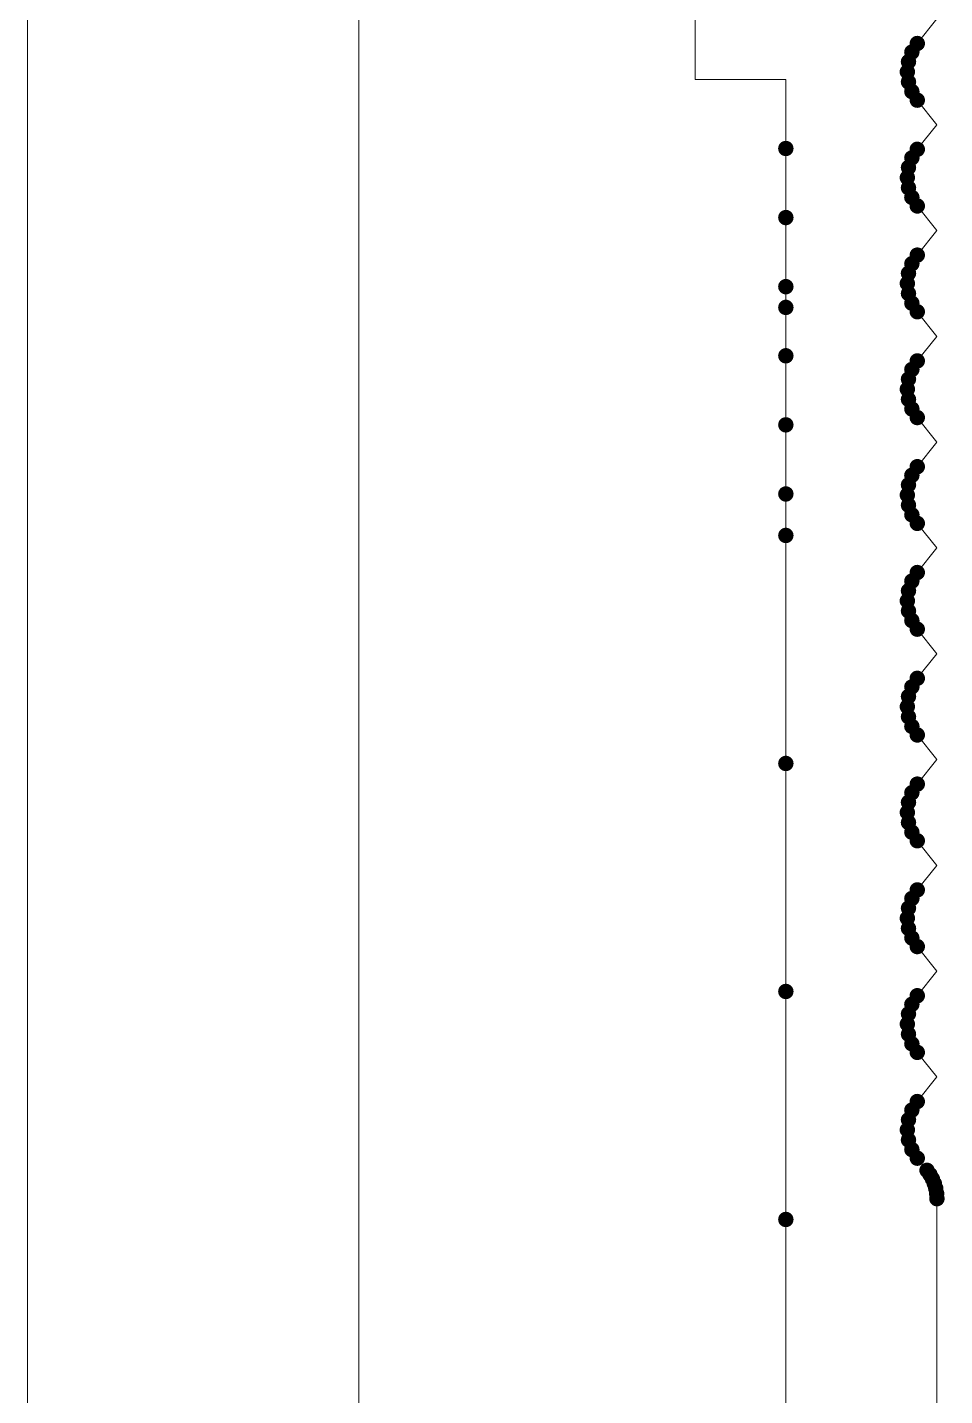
# Model space of a CAD drawing. Header units: millimetres. Extents: x 0 to 588, y 0 to 418.
# Drawn here: x 258.25 to 273.13, y 175.34 to 197.52 of the extents above; entities that cross this region are included whole.
import ezdxf

# ---------------------------------------------------------------- set-up
doc = ezdxf.new("R2010")
doc.units = ezdxf.units.MM

msp = doc.modelspace()

# ---------------------------------------------------------------- hatches: boundary and pattern name
h = msp.add_hatch(color=0)
edge = h.paths.add_edge_path()
edge.add_arc((272.596467, 197.118687), 0.125009, 0, 360)
h = msp.add_hatch(color=0)
edge = h.paths.add_edge_path()
edge.add_arc((272.684414, 197.258255), 0.125009, 0, 360)
h = msp.add_hatch(color=0)
edge = h.paths.add_edge_path()
edge.add_arc((272.541862, 196.96302), 0.125009, 0, 360)
h = msp.add_hatch(color=0)
edge = h.paths.add_edge_path()
edge.add_arc((272.523349, 196.799095), 0.125009, 0, 360)
h = msp.add_hatch(color=0)
edge = h.paths.add_edge_path()
edge.add_arc((272.541862, 196.63517), 0.125009, 0, 360)
h = msp.add_hatch(color=0)
edge = h.paths.add_edge_path()
edge.add_arc((272.596467, 196.479503), 0.125009, 0, 360)
h = msp.add_hatch(color=0)
edge = h.paths.add_edge_path()
edge.add_arc((272.684414, 196.339934), 0.125009, 0, 360)
h = msp.add_hatch(color=0)
edge = h.paths.add_edge_path()
edge.add_arc((272.684414, 196.339934), 0.125009, 0, 360)
h = msp.add_hatch(color=0)
edge = h.paths.add_edge_path()
edge.add_arc((270.553049, 195.556569), 0.125009, 0, 360)
h = msp.add_hatch(color=0)
edge = h.paths.add_edge_path()
edge.add_arc((272.684414, 195.54322), 0.125009, 0, 360)
h = msp.add_hatch(color=0)
edge = h.paths.add_edge_path()
edge.add_arc((272.596467, 195.403651), 0.125009, 0, 360)
h = msp.add_hatch(color=0)
edge = h.paths.add_edge_path()
edge.add_arc((272.523349, 195.084059), 0.125009, 0, 360)
h = msp.add_hatch(color=0)
edge = h.paths.add_edge_path()
edge.add_arc((272.541862, 195.247984), 0.125009, 0, 360)
h = msp.add_hatch(color=0)
edge = h.paths.add_edge_path()
edge.add_arc((272.541862, 194.920135), 0.125009, 0, 360)
h = msp.add_hatch(color=0)
edge = h.paths.add_edge_path()
edge.add_arc((272.596467, 194.764468), 0.125009, 0, 360)
h = msp.add_hatch(color=0)
edge = h.paths.add_edge_path()
edge.add_arc((272.684414, 194.624899), 0.125009, 0, 360)
h = msp.add_hatch(color=0)
edge = h.paths.add_edge_path()
edge.add_arc((272.684414, 194.624899), 0.125009, 0, 360)
h = msp.add_hatch(color=0)
edge = h.paths.add_edge_path()
edge.add_arc((270.553049, 194.436546), 0.125009, 0, 360)
h = msp.add_hatch(color=0)
edge = h.paths.add_edge_path()
edge.add_arc((272.684414, 193.828185), 0.125009, 0, 360)
h = msp.add_hatch(color=0)
edge = h.paths.add_edge_path()
edge.add_arc((272.541862, 193.532949), 0.125009, 0, 360)
h = msp.add_hatch(color=0)
edge = h.paths.add_edge_path()
edge.add_arc((272.596467, 193.688616), 0.125009, 0, 360)
h = msp.add_hatch(color=0)
edge = h.paths.add_edge_path()
edge.add_arc((270.553049, 193.316523), 0.125009, 0, 360)
h = msp.add_hatch(color=0)
edge = h.paths.add_edge_path()
edge.add_arc((272.523349, 193.369024), 0.125009, 0, 360)
h = msp.add_hatch(color=0)
edge = h.paths.add_edge_path()
edge.add_arc((272.541862, 193.205099), 0.125009, 0, 360)
h = msp.add_hatch(color=0)
edge = h.paths.add_edge_path()
edge.add_arc((270.553049, 192.980516), 0.125009, 0, 360)
h = msp.add_hatch(color=0)
edge = h.paths.add_edge_path()
edge.add_arc((272.596467, 193.049432), 0.125009, 0, 360)
h = msp.add_hatch(color=0)
edge = h.paths.add_edge_path()
edge.add_arc((272.684414, 192.909864), 0.125009, 0, 360)
h = msp.add_hatch(color=0)
edge = h.paths.add_edge_path()
edge.add_arc((272.684414, 192.909864), 0.125009, 0, 360)
h = msp.add_hatch(color=0)
edge = h.paths.add_edge_path()
edge.add_arc((270.553049, 192.1965), 0.125009, 0, 360)
h = msp.add_hatch(color=0)
edge = h.paths.add_edge_path()
edge.add_arc((272.596467, 191.973581), 0.125009, 0, 360)
h = msp.add_hatch(color=0)
edge = h.paths.add_edge_path()
edge.add_arc((272.684414, 192.113149), 0.125009, 0, 360)
h = msp.add_hatch(color=0)
edge = h.paths.add_edge_path()
edge.add_arc((272.541862, 191.817914), 0.125009, 0, 360)
h = msp.add_hatch(color=0)
edge = h.paths.add_edge_path()
edge.add_arc((272.523349, 191.653989), 0.125009, 0, 360)
h = msp.add_hatch(color=0)
edge = h.paths.add_edge_path()
edge.add_arc((272.541862, 191.490064), 0.125009, 0, 360)
h = msp.add_hatch(color=0)
edge = h.paths.add_edge_path()
edge.add_arc((272.596467, 191.334397), 0.125009, 0, 360)
h = msp.add_hatch(color=0)
edge = h.paths.add_edge_path()
edge.add_arc((270.553049, 191.076477), 0.125009, 0, 360)
h = msp.add_hatch(color=0)
edge = h.paths.add_edge_path()
edge.add_arc((272.684414, 191.194828), 0.125009, 0, 360)
h = msp.add_hatch(color=0)
edge = h.paths.add_edge_path()
edge.add_arc((272.684414, 191.194828), 0.125009, 0, 360)
h = msp.add_hatch(color=0)
edge = h.paths.add_edge_path()
edge.add_arc((272.684414, 190.398114), 0.125009, 0, 360)
h = msp.add_hatch(color=0)
edge = h.paths.add_edge_path()
edge.add_arc((272.596467, 190.258545), 0.125009, 0, 360)
h = msp.add_hatch(color=0)
edge = h.paths.add_edge_path()
edge.add_arc((270.553049, 189.956454), 0.125009, 0, 360)
h = msp.add_hatch(color=0)
edge = h.paths.add_edge_path()
edge.add_arc((272.541862, 190.102878), 0.125009, 0, 360)
h = msp.add_hatch(color=0)
edge = h.paths.add_edge_path()
edge.add_arc((272.523349, 189.938954), 0.125009, 0, 360)
h = msp.add_hatch(color=0)
edge = h.paths.add_edge_path()
edge.add_arc((272.541862, 189.775029), 0.125009, 0, 360)
h = msp.add_hatch(color=0)
edge = h.paths.add_edge_path()
edge.add_arc((272.596467, 189.619362), 0.125009, 0, 360)
h = msp.add_hatch(color=0)
edge = h.paths.add_edge_path()
edge.add_arc((272.684414, 189.479793), 0.125009, 0, 360)
h = msp.add_hatch(color=0)
edge = h.paths.add_edge_path()
edge.add_arc((272.684414, 189.479793), 0.125009, 0, 360)
h = msp.add_hatch(color=0)
edge = h.paths.add_edge_path()
edge.add_arc((270.553049, 189.28444), 0.125009, 0, 360)
h = msp.add_hatch(color=0)
edge = h.paths.add_edge_path()
edge.add_arc((272.684414, 188.683078), 0.125009, 0, 360)
h = msp.add_hatch(color=0)
edge = h.paths.add_edge_path()
edge.add_arc((272.596467, 188.54351), 0.125009, 0, 360)
h = msp.add_hatch(color=0)
edge = h.paths.add_edge_path()
edge.add_arc((272.523349, 188.223918), 0.125009, 0, 360)
h = msp.add_hatch(color=0)
edge = h.paths.add_edge_path()
edge.add_arc((272.541862, 188.387843), 0.125009, 0, 360)
h = msp.add_hatch(color=0)
edge = h.paths.add_edge_path()
edge.add_arc((272.541862, 188.059993), 0.125009, 0, 360)
h = msp.add_hatch(color=0)
edge = h.paths.add_edge_path()
edge.add_arc((272.596467, 187.904326), 0.125009, 0, 360)
h = msp.add_hatch(color=0)
edge = h.paths.add_edge_path()
edge.add_arc((272.684414, 187.764758), 0.125009, 0, 360)
h = msp.add_hatch(color=0)
edge = h.paths.add_edge_path()
edge.add_arc((272.684414, 187.764758), 0.125009, 0, 360)
h = msp.add_hatch(color=0)
edge = h.paths.add_edge_path()
edge.add_arc((272.684414, 186.968043), 0.125009, 0, 360)
h = msp.add_hatch(color=0)
edge = h.paths.add_edge_path()
edge.add_arc((272.541862, 186.672807), 0.125009, 0, 360)
h = msp.add_hatch(color=0)
edge = h.paths.add_edge_path()
edge.add_arc((272.596467, 186.828474), 0.125009, 0, 360)
h = msp.add_hatch(color=0)
edge = h.paths.add_edge_path()
edge.add_arc((272.523349, 186.508882), 0.125009, 0, 360)
h = msp.add_hatch(color=0)
edge = h.paths.add_edge_path()
edge.add_arc((272.541862, 186.344958), 0.125009, 0, 360)
h = msp.add_hatch(color=0)
edge = h.paths.add_edge_path()
edge.add_arc((272.596467, 186.189291), 0.125009, 0, 360)
h = msp.add_hatch(color=0)
edge = h.paths.add_edge_path()
edge.add_arc((272.684414, 186.049722), 0.125009, 0, 360)
h = msp.add_hatch(color=0)
edge = h.paths.add_edge_path()
edge.add_arc((272.684414, 186.049722), 0.125009, 0, 360)
h = msp.add_hatch(color=0)
edge = h.paths.add_edge_path()
edge.add_arc((270.553049, 185.588364), 0.125009, 0, 360)
h = msp.add_hatch(color=0)
edge = h.paths.add_edge_path()
edge.add_arc((272.596467, 185.113439), 0.125009, 0, 360)
h = msp.add_hatch(color=0)
edge = h.paths.add_edge_path()
edge.add_arc((272.684414, 185.253007), 0.125009, 0, 360)
h = msp.add_hatch(color=0)
edge = h.paths.add_edge_path()
edge.add_arc((272.541862, 184.957772), 0.125009, 0, 360)
h = msp.add_hatch(color=0)
edge = h.paths.add_edge_path()
edge.add_arc((272.523349, 184.793847), 0.125009, 0, 360)
h = msp.add_hatch(color=0)
edge = h.paths.add_edge_path()
edge.add_arc((272.541862, 184.629922), 0.125009, 0, 360)
h = msp.add_hatch(color=0)
edge = h.paths.add_edge_path()
edge.add_arc((272.596467, 184.474255), 0.125009, 0, 360)
h = msp.add_hatch(color=0)
edge = h.paths.add_edge_path()
edge.add_arc((272.684414, 184.334687), 0.125009, 0, 360)
h = msp.add_hatch(color=0)
edge = h.paths.add_edge_path()
edge.add_arc((272.684414, 184.334687), 0.125009, 0, 360)
h = msp.add_hatch(color=0)
edge = h.paths.add_edge_path()
edge.add_arc((272.684414, 183.537972), 0.125009, 0, 360)
h = msp.add_hatch(color=0)
edge = h.paths.add_edge_path()
edge.add_arc((272.596467, 183.398404), 0.125009, 0, 360)
h = msp.add_hatch(color=0)
edge = h.paths.add_edge_path()
edge.add_arc((272.523349, 183.078812), 0.125009, 0, 360)
h = msp.add_hatch(color=0)
edge = h.paths.add_edge_path()
edge.add_arc((272.541862, 183.242736), 0.125009, 0, 360)
h = msp.add_hatch(color=0)
edge = h.paths.add_edge_path()
edge.add_arc((272.541862, 182.914887), 0.125009, 0, 360)
h = msp.add_hatch(color=0)
edge = h.paths.add_edge_path()
edge.add_arc((272.596467, 182.75922), 0.125009, 0, 360)
h = msp.add_hatch(color=0)
edge = h.paths.add_edge_path()
edge.add_arc((272.684414, 182.619651), 0.125009, 0, 360)
h = msp.add_hatch(color=0)
edge = h.paths.add_edge_path()
edge.add_arc((272.684414, 182.619651), 0.125009, 0, 360)
h = msp.add_hatch(color=0)
edge = h.paths.add_edge_path()
edge.add_arc((270.553049, 181.892287), 0.125009, 0, 360)
h = msp.add_hatch(color=0)
edge = h.paths.add_edge_path()
edge.add_arc((272.684414, 181.822937), 0.125009, 0, 360)
h = msp.add_hatch(color=0)
edge = h.paths.add_edge_path()
edge.add_arc((272.541862, 181.527701), 0.125009, 0, 360)
h = msp.add_hatch(color=0)
edge = h.paths.add_edge_path()
edge.add_arc((272.596467, 181.683368), 0.125009, 0, 360)
h = msp.add_hatch(color=0)
edge = h.paths.add_edge_path()
edge.add_arc((272.523349, 181.363776), 0.125009, 0, 360)
h = msp.add_hatch(color=0)
edge = h.paths.add_edge_path()
edge.add_arc((272.541862, 181.199852), 0.125009, 0, 360)
h = msp.add_hatch(color=0)
edge = h.paths.add_edge_path()
edge.add_arc((272.596467, 181.044184), 0.125009, 0, 360)
h = msp.add_hatch(color=0)
edge = h.paths.add_edge_path()
edge.add_arc((272.684414, 180.904616), 0.125009, 0, 360)
h = msp.add_hatch(color=0)
edge = h.paths.add_edge_path()
edge.add_arc((272.684414, 180.904616), 0.125009, 0, 360)
h = msp.add_hatch(color=0)
edge = h.paths.add_edge_path()
edge.add_arc((272.684414, 180.107902), 0.125009, 0, 360)
h = msp.add_hatch(color=0)
edge = h.paths.add_edge_path()
edge.add_arc((272.541862, 179.812666), 0.125009, 0, 360)
h = msp.add_hatch(color=0)
edge = h.paths.add_edge_path()
edge.add_arc((272.596467, 179.968333), 0.125009, 0, 360)
h = msp.add_hatch(color=0)
edge = h.paths.add_edge_path()
edge.add_arc((272.523349, 179.648741), 0.125009, 0, 360)
h = msp.add_hatch(color=0)
edge = h.paths.add_edge_path()
edge.add_arc((272.541862, 179.484816), 0.125009, 0, 360)
h = msp.add_hatch(color=0)
edge = h.paths.add_edge_path()
edge.add_arc((272.596467, 179.329149), 0.125009, 0, 360)
h = msp.add_hatch(color=0)
edge = h.paths.add_edge_path()
edge.add_arc((272.684414, 179.189581), 0.125009, 0, 360)
h = msp.add_hatch(color=0)
edge = h.paths.add_edge_path()
edge.add_arc((272.684414, 179.189581), 0.125009, 0, 360)
h = msp.add_hatch(color=0)
edge = h.paths.add_edge_path()
edge.add_arc((272.842035, 178.992554), 0.125009, 0, 360)
h = msp.add_hatch(color=0)
edge = h.paths.add_edge_path()
edge.add_arc((272.842035, 178.992554), 0.125009, 0, 360)
h = msp.add_hatch(color=0)
edge = h.paths.add_edge_path()
edge.add_arc((272.889937, 178.925245), 0.125009, 0, 360)
h = msp.add_hatch(color=0)
edge = h.paths.add_edge_path()
edge.add_arc((272.929982, 178.852986), 0.125009, 0, 360)
h = msp.add_hatch(color=0)
edge = h.paths.add_edge_path()
edge.add_arc((272.961666, 178.776689), 0.125009, 0, 360)
h = msp.add_hatch(color=0)
edge = h.paths.add_edge_path()
edge.add_arc((272.984588, 178.697318), 0.125009, 0, 360)
h = msp.add_hatch(color=0)
edge = h.paths.add_edge_path()
edge.add_arc((272.998457, 178.615877), 0.125009, 0, 360)
h = msp.add_hatch(color=0)
edge = h.paths.add_edge_path()
edge.add_arc((273.0031, 178.533394), 0.125009, 0, 360)
h = msp.add_hatch(color=0)
edge = h.paths.add_edge_path()
edge.add_arc((270.553049, 178.196211), 0.125009, 0, 360)

# ---------------------------------------------------------------- linework, layer by layer
at = {"color": 1, "lineweight": 0}
for points in [[(263.629122, 168.255988), (263.629122, 230.109148)], [(258.253796, 165.707936), (258.253796, 227.669986)]]:
    msp.add_lwpolyline(points, dxfattribs=at)
at = {"color": 0, "lineweight": 0}
for points in [[(269.083019, 196.676575), (269.083019, 203.536716)], [(273.0031, 197.656595), (272.684414, 197.258238)], [(270.553049, 196.676575), (269.083019, 196.676575)], [(270.553049, 170.804041), (270.553049, 196.676575)], [(272.684414, 196.339917), (273.0031, 195.941559)], [(273.0031, 195.941559), (272.684414, 195.543202)], [(272.684414, 194.624882), (273.0031, 194.226524)], [(273.0031, 194.226524), (272.684414, 193.828167)], [(272.684414, 192.909846), (273.0031, 192.511489)], [(273.0031, 192.511489), (272.684414, 192.113131)], [(272.684414, 191.194811), (273.0031, 190.796453)], [(273.0031, 190.796453), (272.684414, 190.398096)], [(272.684414, 189.479775), (273.0031, 189.081418)], [(273.0031, 189.081418), (272.684414, 188.683061)], [(272.684414, 187.76474), (273.0031, 187.366383)], [(273.0031, 187.366383), (272.684414, 186.968025)], [(272.684414, 186.049704), (273.0031, 185.651347)], [(273.0031, 185.651347), (272.684414, 185.25299)], [(272.684414, 184.334669), (273.0031, 183.936312)], [(273.0031, 183.936312), (272.684414, 183.537955)], [(272.684414, 182.619634), (273.0031, 182.221276)], [(273.0031, 182.221276), (272.684414, 181.822919)], [(272.684414, 180.904598), (273.0031, 180.506241)], [(273.0031, 180.506241), (272.684414, 180.107884)], [(272.684414, 179.189563), (272.842035, 178.992537)], [(273.0031, 178.533376), (273.0031, 163.355887)]]:
    msp.add_lwpolyline(points, close=True, dxfattribs=at)
for points in [[(269.083019, 196.676575), (269.083019, 203.536716)], [(269.083019, 203.536716), (269.083019, 196.676575)], [(273.0031, 197.656595), (272.684414, 197.258238)], [(273.0031, 197.656595), (272.684414, 197.258238)], [(272.684414, 197.258238), (272.613948, 197.152717), (272.563616, 197.039251), (272.533416, 196.920488), (272.523349, 196.799077), (272.533416, 196.677666), (272.563616, 196.558904), (272.613948, 196.445438), (272.684414, 196.339917)], [(272.684414, 197.258238), (272.613948, 197.152717), (272.563616, 197.039251), (272.533416, 196.920488), (272.523349, 196.799077), (272.533416, 196.677666), (272.563616, 196.558904), (272.613948, 196.445438), (272.684414, 196.339917)], [(272.684414, 197.258238), (272.613948, 197.152717), (272.563616, 197.039251), (272.533416, 196.920488), (272.523349, 196.799077), (272.533416, 196.677666), (272.563616, 196.558904), (272.613948, 196.445438), (272.684414, 196.339917)], [(272.684414, 197.258238), (272.613948, 197.152717), (272.563616, 197.039251), (272.533416, 196.920488), (272.523349, 196.799077), (272.533416, 196.677666), (272.563616, 196.558904), (272.613948, 196.445438), (272.684414, 196.339917)], [(272.684414, 197.258238), (272.613948, 197.152717), (272.563616, 197.039251), (272.533416, 196.920488), (272.523349, 196.799077), (272.533416, 196.677666), (272.563616, 196.558904), (272.613948, 196.445438), (272.684414, 196.339917)], [(272.684414, 197.258238), (272.613948, 197.152717), (272.563616, 197.039251), (272.533416, 196.920488), (272.523349, 196.799077), (272.533416, 196.677666), (272.563616, 196.558904), (272.613948, 196.445438), (272.684414, 196.339917)], [(272.684414, 197.258238), (272.613948, 197.152717), (272.563616, 197.039251), (272.533416, 196.920488), (272.523349, 196.799077), (272.533416, 196.677666), (272.563616, 196.558904), (272.613948, 196.445438), (272.684414, 196.339917)], [(272.684414, 197.258238), (272.613948, 197.152717), (272.563616, 197.039251), (272.533416, 196.920488), (272.523349, 196.799077), (272.533416, 196.677666), (272.563616, 196.558904), (272.613948, 196.445438), (272.684414, 196.339917)], [(272.684414, 197.258238), (272.613948, 197.152717), (272.563616, 197.039251), (272.533416, 196.920488), (272.523349, 196.799077), (272.533416, 196.677666), (272.563616, 196.558904), (272.613948, 196.445438), (272.684414, 196.339917)], [(272.684414, 197.258238), (272.613948, 197.152717), (272.563616, 197.039251), (272.533416, 196.920488), (272.523349, 196.799077), (272.533416, 196.677666), (272.563616, 196.558904), (272.613948, 196.445438), (272.684414, 196.339917)], [(270.553049, 196.676575), (269.083019, 196.676575)], [(269.083019, 196.676575), (270.553049, 196.676575)], [(270.553049, 170.804041), (270.553049, 196.676575)], [(270.553049, 196.676575), (270.553049, 170.804041)], [(270.553049, 196.676575), (270.553049, 170.804041)], [(270.553049, 196.676575), (270.553049, 170.804041)], [(270.553049, 196.676575), (270.553049, 170.804041)], [(270.553049, 196.676575), (270.553049, 170.804041)], [(270.553049, 196.676575), (270.553049, 170.804041)], [(270.553049, 196.676575), (270.553049, 170.804041), (270.553049, 196.676575), (270.553049, 170.804041)], [(270.553049, 196.676575), (270.553049, 188.836413)], [(270.553049, 196.676575), (270.553049, 188.836413)], [(270.553049, 196.676575), (270.553049, 188.836413)], [(270.553049, 196.676575), (270.553049, 188.836413)], [(270.553049, 196.676575), (270.553049, 188.836413)], [(270.553049, 196.676575), (270.553049, 188.836413), (270.553049, 196.676575), (270.553049, 188.836413)], [(272.684414, 196.339917), (273.0031, 195.941559)], [(272.684414, 196.339917), (273.0031, 195.941559)], [(273.0031, 195.941559), (272.684414, 195.543202)], [(273.0031, 195.941559), (272.684414, 195.543202)], [(272.684414, 195.543202), (272.613948, 195.437681), (272.563616, 195.324216), (272.533416, 195.205453), (272.523349, 195.084042), (272.533416, 194.962631), (272.563616, 194.843868), (272.613948, 194.730402), (272.684414, 194.624882)], [(272.684414, 195.543202), (272.613948, 195.437681), (272.563616, 195.324216), (272.533416, 195.205453), (272.523349, 195.084042), (272.533416, 194.962631), (272.563616, 194.843868), (272.613948, 194.730402), (272.684414, 194.624882)], [(272.684414, 195.543202), (272.613948, 195.437681), (272.563616, 195.324216), (272.533416, 195.205453), (272.523349, 195.084042), (272.533416, 194.962631), (272.563616, 194.843868), (272.613948, 194.730402), (272.684414, 194.624882)], [(272.684414, 195.543202), (272.613948, 195.437681), (272.563616, 195.324216), (272.533416, 195.205453), (272.523349, 195.084042), (272.533416, 194.962631), (272.563616, 194.843868), (272.613948, 194.730402), (272.684414, 194.624882)], [(272.684414, 195.543202), (272.613948, 195.437681), (272.563616, 195.324216), (272.533416, 195.205453), (272.523349, 195.084042), (272.533416, 194.962631), (272.563616, 194.843868), (272.613948, 194.730402), (272.684414, 194.624882)], [(272.684414, 195.543202), (272.613948, 195.437681), (272.563616, 195.324216), (272.533416, 195.205453), (272.523349, 195.084042), (272.533416, 194.962631), (272.563616, 194.843868), (272.613948, 194.730402), (272.684414, 194.624882)], [(272.684414, 195.543202), (272.613948, 195.437681), (272.563616, 195.324216), (272.533416, 195.205453), (272.523349, 195.084042), (272.533416, 194.962631), (272.563616, 194.843868), (272.613948, 194.730402), (272.684414, 194.624882)], [(272.684414, 195.543202), (272.613948, 195.437681), (272.563616, 195.324216), (272.533416, 195.205453), (272.523349, 195.084042), (272.533416, 194.962631), (272.563616, 194.843868), (272.613948, 194.730402), (272.684414, 194.624882)], [(272.684414, 195.543202), (272.613948, 195.437681), (272.563616, 195.324216), (272.533416, 195.205453), (272.523349, 195.084042), (272.533416, 194.962631), (272.563616, 194.843868), (272.613948, 194.730402), (272.684414, 194.624882)], [(272.684414, 195.543202), (272.613948, 195.437681), (272.563616, 195.324216), (272.533416, 195.205453), (272.523349, 195.084042), (272.533416, 194.962631), (272.563616, 194.843868), (272.613948, 194.730402), (272.684414, 194.624882)], [(272.684414, 194.624882), (273.0031, 194.226524)], [(272.684414, 194.624882), (273.0031, 194.226524)], [(273.0031, 194.226524), (272.684414, 193.828167)], [(273.0031, 194.226524), (272.684414, 193.828167)], [(272.684414, 193.828167), (272.613948, 193.722646), (272.563616, 193.60918), (272.533416, 193.490418), (272.523349, 193.369007), (272.533416, 193.247596), (272.563616, 193.128833), (272.613948, 193.015367), (272.684414, 192.909846)], [(272.684414, 193.828167), (272.613948, 193.722646), (272.563616, 193.60918), (272.533416, 193.490418), (272.523349, 193.369007), (272.533416, 193.247596), (272.563616, 193.128833), (272.613948, 193.015367), (272.684414, 192.909846)], [(272.684414, 193.828167), (272.613948, 193.722646), (272.563616, 193.60918), (272.533416, 193.490418), (272.523349, 193.369007), (272.533416, 193.247596), (272.563616, 193.128833), (272.613948, 193.015367), (272.684414, 192.909846)], [(272.684414, 193.828167), (272.613948, 193.722646), (272.563616, 193.60918), (272.533416, 193.490418), (272.523349, 193.369007), (272.533416, 193.247596), (272.563616, 193.128833), (272.613948, 193.015367), (272.684414, 192.909846)], [(272.684414, 193.828167), (272.613948, 193.722646), (272.563616, 193.60918), (272.533416, 193.490418), (272.523349, 193.369007), (272.533416, 193.247596), (272.563616, 193.128833), (272.613948, 193.015367), (272.684414, 192.909846)], [(272.684414, 193.828167), (272.613948, 193.722646), (272.563616, 193.60918), (272.533416, 193.490418), (272.523349, 193.369007), (272.533416, 193.247596), (272.563616, 193.128833), (272.613948, 193.015367), (272.684414, 192.909846)], [(272.684414, 193.828167), (272.613948, 193.722646), (272.563616, 193.60918), (272.533416, 193.490418), (272.523349, 193.369007), (272.533416, 193.247596), (272.563616, 193.128833), (272.613948, 193.015367), (272.684414, 192.909846)], [(272.684414, 193.828167), (272.613948, 193.722646), (272.563616, 193.60918), (272.533416, 193.490418), (272.523349, 193.369007), (272.533416, 193.247596), (272.563616, 193.128833), (272.613948, 193.015367), (272.684414, 192.909846)], [(272.684414, 193.828167), (272.613948, 193.722646), (272.563616, 193.60918), (272.533416, 193.490418), (272.523349, 193.369007), (272.533416, 193.247596), (272.563616, 193.128833), (272.613948, 193.015367), (272.684414, 192.909846)], [(272.684414, 193.828167), (272.613948, 193.722646), (272.563616, 193.60918), (272.533416, 193.490418), (272.523349, 193.369007), (272.533416, 193.247596), (272.563616, 193.128833), (272.613948, 193.015367), (272.684414, 192.909846)], [(272.684414, 192.909846), (273.0031, 192.511489)], [(272.684414, 192.909846), (273.0031, 192.511489)], [(273.0031, 192.511489), (272.684414, 192.113131)], [(273.0031, 192.511489), (272.684414, 192.113131)], [(272.684414, 192.113131), (272.613948, 192.007611), (272.563616, 191.894145), (272.533416, 191.775382), (272.523349, 191.653971), (272.533416, 191.53256), (272.563616, 191.413797), (272.613948, 191.300331), (272.684414, 191.194811)], [(272.684414, 192.113131), (272.613948, 192.007611), (272.563616, 191.894145), (272.533416, 191.775382), (272.523349, 191.653971), (272.533416, 191.53256), (272.563616, 191.413797), (272.613948, 191.300331), (272.684414, 191.194811)], [(272.684414, 192.113131), (272.613948, 192.007611), (272.563616, 191.894145), (272.533416, 191.775382), (272.523349, 191.653971), (272.533416, 191.53256), (272.563616, 191.413797), (272.613948, 191.300331), (272.684414, 191.194811)], [(272.684414, 192.113131), (272.613948, 192.007611), (272.563616, 191.894145), (272.533416, 191.775382), (272.523349, 191.653971), (272.533416, 191.53256), (272.563616, 191.413797), (272.613948, 191.300331), (272.684414, 191.194811)], [(272.684414, 192.113131), (272.613948, 192.007611), (272.563616, 191.894145), (272.533416, 191.775382), (272.523349, 191.653971), (272.533416, 191.53256), (272.563616, 191.413797), (272.613948, 191.300331), (272.684414, 191.194811)], [(272.684414, 192.113131), (272.613948, 192.007611), (272.563616, 191.894145), (272.533416, 191.775382), (272.523349, 191.653971), (272.533416, 191.53256), (272.563616, 191.413797), (272.613948, 191.300331), (272.684414, 191.194811)], [(272.684414, 192.113131), (272.613948, 192.007611), (272.563616, 191.894145), (272.533416, 191.775382), (272.523349, 191.653971), (272.533416, 191.53256), (272.563616, 191.413797), (272.613948, 191.300331), (272.684414, 191.194811)], [(272.684414, 192.113131), (272.613948, 192.007611), (272.563616, 191.894145), (272.533416, 191.775382), (272.523349, 191.653971), (272.533416, 191.53256), (272.563616, 191.413797), (272.613948, 191.300331), (272.684414, 191.194811)], [(272.684414, 192.113131), (272.613948, 192.007611), (272.563616, 191.894145), (272.533416, 191.775382), (272.523349, 191.653971), (272.533416, 191.53256), (272.563616, 191.413797), (272.613948, 191.300331), (272.684414, 191.194811)], [(272.684414, 192.113131), (272.613948, 192.007611), (272.563616, 191.894145), (272.533416, 191.775382), (272.523349, 191.653971), (272.533416, 191.53256), (272.563616, 191.413797), (272.613948, 191.300331), (272.684414, 191.194811)], [(272.684414, 191.194811), (273.0031, 190.796453)], [(272.684414, 191.194811), (273.0031, 190.796453)], [(273.0031, 190.796453), (272.684414, 190.398096)], [(273.0031, 190.796453), (272.684414, 190.398096)], [(272.684414, 190.398096), (272.613948, 190.292575), (272.563616, 190.179109), (272.533416, 190.060347), (272.523349, 189.938936), (272.533416, 189.817525), (272.563616, 189.698762), (272.613948, 189.585296), (272.684414, 189.479775)], [(272.684414, 190.398096), (272.613948, 190.292575), (272.563616, 190.179109), (272.533416, 190.060347), (272.523349, 189.938936), (272.533416, 189.817525), (272.563616, 189.698762), (272.613948, 189.585296), (272.684414, 189.479775)], [(272.684414, 190.398096), (272.613948, 190.292575), (272.563616, 190.179109), (272.533416, 190.060347), (272.523349, 189.938936), (272.533416, 189.817525), (272.563616, 189.698762), (272.613948, 189.585296), (272.684414, 189.479775)], [(272.684414, 190.398096), (272.613948, 190.292575), (272.563616, 190.179109), (272.533416, 190.060347), (272.523349, 189.938936), (272.533416, 189.817525), (272.563616, 189.698762), (272.613948, 189.585296), (272.684414, 189.479775)], [(272.684414, 190.398096), (272.613948, 190.292575), (272.563616, 190.179109), (272.533416, 190.060347), (272.523349, 189.938936), (272.533416, 189.817525), (272.563616, 189.698762), (272.613948, 189.585296), (272.684414, 189.479775)], [(272.684414, 190.398096), (272.613948, 190.292575), (272.563616, 190.179109), (272.533416, 190.060347), (272.523349, 189.938936), (272.533416, 189.817525), (272.563616, 189.698762), (272.613948, 189.585296), (272.684414, 189.479775)], [(272.684414, 190.398096), (272.613948, 190.292575), (272.563616, 190.179109), (272.533416, 190.060347), (272.523349, 189.938936), (272.533416, 189.817525), (272.563616, 189.698762), (272.613948, 189.585296), (272.684414, 189.479775)], [(272.684414, 190.398096), (272.613948, 190.292575), (272.563616, 190.179109), (272.533416, 190.060347), (272.523349, 189.938936), (272.533416, 189.817525), (272.563616, 189.698762), (272.613948, 189.585296), (272.684414, 189.479775)], [(272.684414, 190.398096), (272.613948, 190.292575), (272.563616, 190.179109), (272.533416, 190.060347), (272.523349, 189.938936), (272.533416, 189.817525), (272.563616, 189.698762), (272.613948, 189.585296), (272.684414, 189.479775)], [(272.684414, 190.398096), (272.613948, 190.292575), (272.563616, 190.179109), (272.533416, 190.060347), (272.523349, 189.938936), (272.533416, 189.817525), (272.563616, 189.698762), (272.613948, 189.585296), (272.684414, 189.479775)], [(272.684414, 189.479775), (273.0031, 189.081418)], [(272.684414, 189.479775), (273.0031, 189.081418)], [(273.0031, 189.081418), (272.684414, 188.683061)], [(273.0031, 189.081418), (272.684414, 188.683061)], [(272.684414, 188.683061), (272.613948, 188.57754), (272.563616, 188.464074), (272.533416, 188.345311), (272.523349, 188.2239), (272.533416, 188.102489), (272.563616, 187.983727), (272.613948, 187.870261), (272.684414, 187.76474)], [(272.684414, 188.683061), (272.613948, 188.57754), (272.563616, 188.464074), (272.533416, 188.345311), (272.523349, 188.2239), (272.533416, 188.102489), (272.563616, 187.983727), (272.613948, 187.870261), (272.684414, 187.76474)], [(272.684414, 188.683061), (272.613948, 188.57754), (272.563616, 188.464074), (272.533416, 188.345311), (272.523349, 188.2239), (272.533416, 188.102489), (272.563616, 187.983727), (272.613948, 187.870261), (272.684414, 187.76474)], [(272.684414, 188.683061), (272.613948, 188.57754), (272.563616, 188.464074), (272.533416, 188.345311), (272.523349, 188.2239), (272.533416, 188.102489), (272.563616, 187.983727), (272.613948, 187.870261), (272.684414, 187.76474)], [(272.684414, 188.683061), (272.613948, 188.57754), (272.563616, 188.464074), (272.533416, 188.345311), (272.523349, 188.2239), (272.533416, 188.102489), (272.563616, 187.983727), (272.613948, 187.870261), (272.684414, 187.76474)], [(272.684414, 188.683061), (272.613948, 188.57754), (272.563616, 188.464074), (272.533416, 188.345311), (272.523349, 188.2239), (272.533416, 188.102489), (272.563616, 187.983727), (272.613948, 187.870261), (272.684414, 187.76474)], [(272.684414, 188.683061), (272.613948, 188.57754), (272.563616, 188.464074), (272.533416, 188.345311), (272.523349, 188.2239), (272.533416, 188.102489), (272.563616, 187.983727), (272.613948, 187.870261), (272.684414, 187.76474)], [(272.684414, 188.683061), (272.613948, 188.57754), (272.563616, 188.464074), (272.533416, 188.345311), (272.523349, 188.2239), (272.533416, 188.102489), (272.563616, 187.983727), (272.613948, 187.870261), (272.684414, 187.76474)], [(272.684414, 188.683061), (272.613948, 188.57754), (272.563616, 188.464074), (272.533416, 188.345311), (272.523349, 188.2239), (272.533416, 188.102489), (272.563616, 187.983727), (272.613948, 187.870261), (272.684414, 187.76474)], [(272.684414, 188.683061), (272.613948, 188.57754), (272.563616, 188.464074), (272.533416, 188.345311), (272.523349, 188.2239), (272.533416, 188.102489), (272.563616, 187.983727), (272.613948, 187.870261), (272.684414, 187.76474)], [(272.684414, 187.76474), (273.0031, 187.366383)], [(272.684414, 187.76474), (273.0031, 187.366383)], [(273.0031, 187.366383), (272.684414, 186.968025)], [(273.0031, 187.366383), (272.684414, 186.968025)], [(272.684414, 186.968025), (272.613948, 186.862504), (272.563616, 186.749038), (272.533416, 186.630276), (272.523349, 186.508865), (272.533416, 186.387454), (272.563616, 186.268691), (272.613948, 186.155225), (272.684414, 186.049704)], [(272.684414, 186.968025), (272.613948, 186.862504), (272.563616, 186.749038), (272.533416, 186.630276), (272.523349, 186.508865), (272.533416, 186.387454), (272.563616, 186.268691), (272.613948, 186.155225), (272.684414, 186.049704)], [(272.684414, 186.968025), (272.613948, 186.862504), (272.563616, 186.749038), (272.533416, 186.630276), (272.523349, 186.508865), (272.533416, 186.387454), (272.563616, 186.268691), (272.613948, 186.155225), (272.684414, 186.049704)], [(272.684414, 186.968025), (272.613948, 186.862504), (272.563616, 186.749038), (272.533416, 186.630276), (272.523349, 186.508865), (272.533416, 186.387454), (272.563616, 186.268691), (272.613948, 186.155225), (272.684414, 186.049704)], [(272.684414, 186.968025), (272.613948, 186.862504), (272.563616, 186.749038), (272.533416, 186.630276), (272.523349, 186.508865), (272.533416, 186.387454), (272.563616, 186.268691), (272.613948, 186.155225), (272.684414, 186.049704)], [(272.684414, 186.968025), (272.613948, 186.862504), (272.563616, 186.749038), (272.533416, 186.630276), (272.523349, 186.508865), (272.533416, 186.387454), (272.563616, 186.268691), (272.613948, 186.155225), (272.684414, 186.049704)], [(272.684414, 186.968025), (272.613948, 186.862504), (272.563616, 186.749038), (272.533416, 186.630276), (272.523349, 186.508865), (272.533416, 186.387454), (272.563616, 186.268691), (272.613948, 186.155225), (272.684414, 186.049704)], [(272.684414, 186.968025), (272.613948, 186.862504), (272.563616, 186.749038), (272.533416, 186.630276), (272.523349, 186.508865), (272.533416, 186.387454), (272.563616, 186.268691), (272.613948, 186.155225), (272.684414, 186.049704)], [(272.684414, 186.968025), (272.613948, 186.862504), (272.563616, 186.749038), (272.533416, 186.630276), (272.523349, 186.508865), (272.533416, 186.387454), (272.563616, 186.268691), (272.613948, 186.155225), (272.684414, 186.049704)], [(272.684414, 186.968025), (272.613948, 186.862504), (272.563616, 186.749038), (272.533416, 186.630276), (272.523349, 186.508865), (272.533416, 186.387454), (272.563616, 186.268691), (272.613948, 186.155225), (272.684414, 186.049704)], [(272.684414, 186.049704), (273.0031, 185.651347)], [(272.684414, 186.049704), (273.0031, 185.651347)], [(273.0031, 185.651347), (272.684414, 185.25299)], [(273.0031, 185.651347), (272.684414, 185.25299)], [(272.684414, 185.25299), (272.613948, 185.147469), (272.563616, 185.034003), (272.533416, 184.915241), (272.523349, 184.79383), (272.533416, 184.672419), (272.563616, 184.553656), (272.613948, 184.44019), (272.684414, 184.334669)], [(272.684414, 185.25299), (272.613948, 185.147469), (272.563616, 185.034003), (272.533416, 184.915241), (272.523349, 184.79383), (272.533416, 184.672419), (272.563616, 184.553656), (272.613948, 184.44019), (272.684414, 184.334669)], [(272.684414, 185.25299), (272.613948, 185.147469), (272.563616, 185.034003), (272.533416, 184.915241), (272.523349, 184.79383), (272.533416, 184.672419), (272.563616, 184.553656), (272.613948, 184.44019), (272.684414, 184.334669)], [(272.684414, 185.25299), (272.613948, 185.147469), (272.563616, 185.034003), (272.533416, 184.915241), (272.523349, 184.79383), (272.533416, 184.672419), (272.563616, 184.553656), (272.613948, 184.44019), (272.684414, 184.334669)], [(272.684414, 185.25299), (272.613948, 185.147469), (272.563616, 185.034003), (272.533416, 184.915241), (272.523349, 184.79383), (272.533416, 184.672419), (272.563616, 184.553656), (272.613948, 184.44019), (272.684414, 184.334669)], [(272.684414, 185.25299), (272.613948, 185.147469), (272.563616, 185.034003), (272.533416, 184.915241), (272.523349, 184.79383), (272.533416, 184.672419), (272.563616, 184.553656), (272.613948, 184.44019), (272.684414, 184.334669)], [(272.684414, 185.25299), (272.613948, 185.147469), (272.563616, 185.034003), (272.533416, 184.915241), (272.523349, 184.79383), (272.533416, 184.672419), (272.563616, 184.553656), (272.613948, 184.44019), (272.684414, 184.334669)], [(272.684414, 185.25299), (272.613948, 185.147469), (272.563616, 185.034003), (272.533416, 184.915241), (272.523349, 184.79383), (272.533416, 184.672419), (272.563616, 184.553656), (272.613948, 184.44019), (272.684414, 184.334669)], [(272.684414, 185.25299), (272.613948, 185.147469), (272.563616, 185.034003), (272.533416, 184.915241), (272.523349, 184.79383), (272.533416, 184.672419), (272.563616, 184.553656), (272.613948, 184.44019), (272.684414, 184.334669)], [(272.684414, 185.25299), (272.613948, 185.147469), (272.563616, 185.034003), (272.533416, 184.915241), (272.523349, 184.79383), (272.533416, 184.672419), (272.563616, 184.553656), (272.613948, 184.44019), (272.684414, 184.334669)], [(272.684414, 184.334669), (273.0031, 183.936312)], [(272.684414, 184.334669), (273.0031, 183.936312)], [(273.0031, 183.936312), (272.684414, 183.537955)], [(273.0031, 183.936312), (272.684414, 183.537955)], [(272.684414, 183.537955), (272.613948, 183.432434), (272.563616, 183.318968), (272.533416, 183.200205), (272.523349, 183.078794), (272.533416, 182.957383), (272.563616, 182.838621), (272.613948, 182.725155), (272.684414, 182.619634)], [(272.684414, 183.537955), (272.613948, 183.432434), (272.563616, 183.318968), (272.533416, 183.200205), (272.523349, 183.078794), (272.533416, 182.957383), (272.563616, 182.838621), (272.613948, 182.725155), (272.684414, 182.619634)], [(272.684414, 183.537955), (272.613948, 183.432434), (272.563616, 183.318968), (272.533416, 183.200205), (272.523349, 183.078794), (272.533416, 182.957383), (272.563616, 182.838621), (272.613948, 182.725155), (272.684414, 182.619634)], [(272.684414, 183.537955), (272.613948, 183.432434), (272.563616, 183.318968), (272.533416, 183.200205), (272.523349, 183.078794), (272.533416, 182.957383), (272.563616, 182.838621), (272.613948, 182.725155), (272.684414, 182.619634)], [(272.684414, 183.537955), (272.613948, 183.432434), (272.563616, 183.318968), (272.533416, 183.200205), (272.523349, 183.078794), (272.533416, 182.957383), (272.563616, 182.838621), (272.613948, 182.725155), (272.684414, 182.619634)], [(272.684414, 183.537955), (272.613948, 183.432434), (272.563616, 183.318968), (272.533416, 183.200205), (272.523349, 183.078794), (272.533416, 182.957383), (272.563616, 182.838621), (272.613948, 182.725155), (272.684414, 182.619634)], [(272.684414, 183.537955), (272.613948, 183.432434), (272.563616, 183.318968), (272.533416, 183.200205), (272.523349, 183.078794), (272.533416, 182.957383), (272.563616, 182.838621), (272.613948, 182.725155), (272.684414, 182.619634)], [(272.684414, 183.537955), (272.613948, 183.432434), (272.563616, 183.318968), (272.533416, 183.200205), (272.523349, 183.078794), (272.533416, 182.957383), (272.563616, 182.838621), (272.613948, 182.725155), (272.684414, 182.619634)], [(272.684414, 183.537955), (272.613948, 183.432434), (272.563616, 183.318968), (272.533416, 183.200205), (272.523349, 183.078794), (272.533416, 182.957383), (272.563616, 182.838621), (272.613948, 182.725155), (272.684414, 182.619634)], [(272.684414, 183.537955), (272.613948, 183.432434), (272.563616, 183.318968), (272.533416, 183.200205), (272.523349, 183.078794), (272.533416, 182.957383), (272.563616, 182.838621), (272.613948, 182.725155), (272.684414, 182.619634)], [(272.684414, 182.619634), (273.0031, 182.221276)], [(272.684414, 182.619634), (273.0031, 182.221276)], [(273.0031, 182.221276), (272.684414, 181.822919)], [(273.0031, 182.221276), (272.684414, 181.822919)], [(272.684414, 181.822919), (272.613948, 181.717398), (272.563616, 181.603932), (272.533416, 181.48517), (272.523349, 181.363759), (272.533416, 181.242348), (272.563616, 181.123585), (272.613948, 181.010119), (272.684414, 180.904598)], [(272.684414, 181.822919), (272.613948, 181.717398), (272.563616, 181.603932), (272.533416, 181.48517), (272.523349, 181.363759), (272.533416, 181.242348), (272.563616, 181.123585), (272.613948, 181.010119), (272.684414, 180.904598)], [(272.684414, 181.822919), (272.613948, 181.717398), (272.563616, 181.603932), (272.533416, 181.48517), (272.523349, 181.363759), (272.533416, 181.242348), (272.563616, 181.123585), (272.613948, 181.010119), (272.684414, 180.904598)], [(272.684414, 181.822919), (272.613948, 181.717398), (272.563616, 181.603932), (272.533416, 181.48517), (272.523349, 181.363759), (272.533416, 181.242348), (272.563616, 181.123585), (272.613948, 181.010119), (272.684414, 180.904598)], [(272.684414, 181.822919), (272.613948, 181.717398), (272.563616, 181.603932), (272.533416, 181.48517), (272.523349, 181.363759), (272.533416, 181.242348), (272.563616, 181.123585), (272.613948, 181.010119), (272.684414, 180.904598)], [(272.684414, 181.822919), (272.613948, 181.717398), (272.563616, 181.603932), (272.533416, 181.48517), (272.523349, 181.363759), (272.533416, 181.242348), (272.563616, 181.123585), (272.613948, 181.010119), (272.684414, 180.904598)], [(272.684414, 181.822919), (272.613948, 181.717398), (272.563616, 181.603932), (272.533416, 181.48517), (272.523349, 181.363759), (272.533416, 181.242348), (272.563616, 181.123585), (272.613948, 181.010119), (272.684414, 180.904598)], [(272.684414, 181.822919), (272.613948, 181.717398), (272.563616, 181.603932), (272.533416, 181.48517), (272.523349, 181.363759), (272.533416, 181.242348), (272.563616, 181.123585), (272.613948, 181.010119), (272.684414, 180.904598)], [(272.684414, 181.822919), (272.613948, 181.717398), (272.563616, 181.603932), (272.533416, 181.48517), (272.523349, 181.363759), (272.533416, 181.242348), (272.563616, 181.123585), (272.613948, 181.010119), (272.684414, 180.904598)], [(272.684414, 181.822919), (272.613948, 181.717398), (272.563616, 181.603932), (272.533416, 181.48517), (272.523349, 181.363759), (272.533416, 181.242348), (272.563616, 181.123585), (272.613948, 181.010119), (272.684414, 180.904598)], [(272.684414, 180.904598), (273.0031, 180.506241)], [(272.684414, 180.904598), (273.0031, 180.506241)], [(273.0031, 180.506241), (272.684414, 180.107884)], [(273.0031, 180.506241), (272.684414, 180.107884)], [(272.684414, 180.107884), (272.613948, 180.002363), (272.563616, 179.888897), (272.533416, 179.770134), (272.523349, 179.648723), (272.533416, 179.527312), (272.563616, 179.40855), (272.613948, 179.295084), (272.684414, 179.189563)], [(272.684414, 180.107884), (272.613948, 180.002363), (272.563616, 179.888897), (272.533416, 179.770134), (272.523349, 179.648723), (272.533416, 179.527312), (272.563616, 179.40855), (272.613948, 179.295084), (272.684414, 179.189563)], [(272.684414, 180.107884), (272.613948, 180.002363), (272.563616, 179.888897), (272.533416, 179.770134), (272.523349, 179.648723), (272.533416, 179.527312), (272.563616, 179.40855), (272.613948, 179.295084), (272.684414, 179.189563)], [(272.684414, 180.107884), (272.613948, 180.002363), (272.563616, 179.888897), (272.533416, 179.770134), (272.523349, 179.648723), (272.533416, 179.527312), (272.563616, 179.40855), (272.613948, 179.295084), (272.684414, 179.189563)], [(272.684414, 180.107884), (272.613948, 180.002363), (272.563616, 179.888897), (272.533416, 179.770134), (272.523349, 179.648723), (272.533416, 179.527312), (272.563616, 179.40855), (272.613948, 179.295084), (272.684414, 179.189563)], [(272.684414, 180.107884), (272.613948, 180.002363), (272.563616, 179.888897), (272.533416, 179.770134), (272.523349, 179.648723), (272.533416, 179.527312), (272.563616, 179.40855), (272.613948, 179.295084), (272.684414, 179.189563)], [(272.684414, 180.107884), (272.613948, 180.002363), (272.563616, 179.888897), (272.533416, 179.770134), (272.523349, 179.648723), (272.533416, 179.527312), (272.563616, 179.40855), (272.613948, 179.295084), (272.684414, 179.189563)], [(272.684414, 180.107884), (272.613948, 180.002363), (272.563616, 179.888897), (272.533416, 179.770134), (272.523349, 179.648723), (272.533416, 179.527312), (272.563616, 179.40855), (272.613948, 179.295084), (272.684414, 179.189563)], [(272.684414, 180.107884), (272.613948, 180.002363), (272.563616, 179.888897), (272.533416, 179.770134), (272.523349, 179.648723), (272.533416, 179.527312), (272.563616, 179.40855), (272.613948, 179.295084), (272.684414, 179.189563)], [(272.684414, 180.107884), (272.613948, 180.002363), (272.563616, 179.888897), (272.533416, 179.770134), (272.523349, 179.648723), (272.533416, 179.527312), (272.563616, 179.40855), (272.613948, 179.295084), (272.684414, 179.189563)], [(272.684414, 179.189563), (272.842035, 178.992537)], [(272.684414, 179.189563), (272.842035, 178.992537)], [(273.0031, 178.533376), (272.992595, 178.657204), (272.961666, 178.776671), (272.911187, 178.889281), (272.842035, 178.992537)], [(273.0031, 178.533376), (272.992595, 178.657204), (272.961666, 178.776671), (272.911187, 178.889281), (272.842035, 178.992537)], [(273.0031, 178.533376), (272.992595, 178.657204), (272.961666, 178.776671), (272.911187, 178.889281), (272.842035, 178.992537)], [(273.0031, 178.533376), (272.992595, 178.657204), (272.961666, 178.776671), (272.911187, 178.889281), (272.842035, 178.992537)], [(273.0031, 178.533376), (272.992595, 178.657204), (272.961666, 178.776671), (272.911187, 178.889281), (272.842035, 178.992537)], [(273.0031, 178.533376), (272.992595, 178.657204), (272.961666, 178.776671), (272.911187, 178.889281), (272.842035, 178.992537)], [(273.0031, 178.533376), (272.992595, 178.657204), (272.961666, 178.776671), (272.911187, 178.889281), (272.842035, 178.992537)], [(273.0031, 178.533376), (272.992595, 178.657204), (272.961666, 178.776671), (272.911187, 178.889281), (272.842035, 178.992537)], [(273.0031, 178.533376), (272.992595, 178.657204), (272.961666, 178.776671), (272.911187, 178.889281), (272.842035, 178.992537)], [(273.0031, 178.533376), (272.992595, 178.657204), (272.961666, 178.776671), (272.911187, 178.889281), (272.842035, 178.992537)], [(273.0031, 178.533376), (273.0031, 163.355887)], [(273.0031, 178.533376), (273.0031, 163.355887)]]:
    msp.add_lwpolyline(points, dxfattribs=at)

doc.saveas('drawing.dxf')
